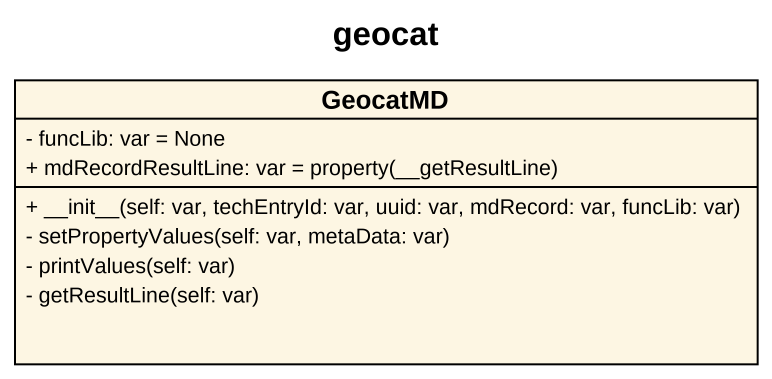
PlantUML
@startuml
title geocat
hide circle
hide empty members
skinparam classAttributeIconSize 0
class GeocatMD {
  - funcLib: var = None
  {field} + mdRecordResultLine: var = property(__getResultLine)
  + ~__init~__(self: var, techEntryId: var, uuid: var, mdRecord: var, funcLib: var)
  - setPropertyValues(self: var, metaData: var)
  - printValues(self: var)
  - getResultLine(self: var)
}
@enduml
